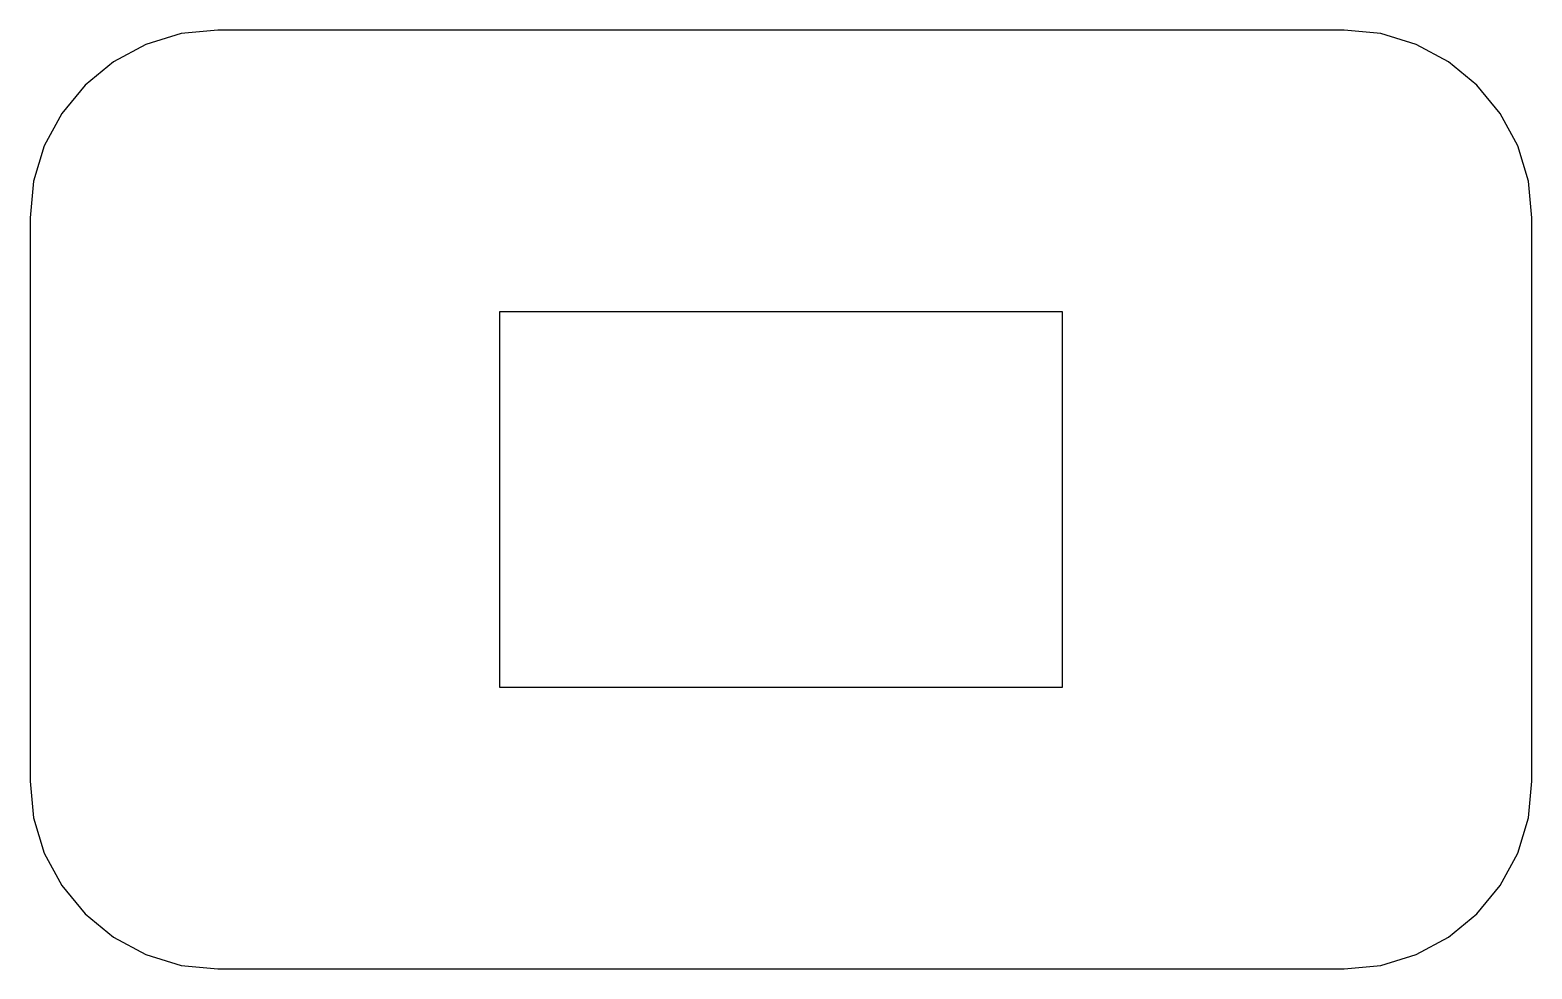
# Model space of a CAD drawing. Header units: millimetres. Extents: x 0 to 80, y 0 to 50.
import ezdxf

# ---------------------------------------------------------------- set-up
doc = ezdxf.new("R2010")
doc.units = ezdxf.units.MM
doc.layers.add('AUSSEN', color=1, linetype='CONTINUOUS')
doc.layers.add('INNEN', color=5, linetype='CONTINUOUS')

msp = doc.modelspace()

# ---------------------------------------------------------------- linework, layer by layer
at = {"layer": 'AUSSEN'}
msp.add_lwpolyline([(25, 15), (55, 15), (55, 35), (25, 35)], close=True, dxfattribs=at)
at = {"layer": 'INNEN'}
msp.add_lwpolyline([(70, 0), (71.9509, 0.1921), (73.8268, 0.7612), (75.5557, 1.6853), (77.0711, 2.9289), (78.3147, 4.4443), (79.2388, 6.1732), (79.8079, 8.0491), (80, 10), (80, 40), (79.8079, 41.9509), (79.2388, 43.8268), (78.3147, 45.5557), (77.0711, 47.0711), (75.5557, 48.3147), (73.8268, 49.2388), (71.9509, 49.8079), (70, 50), (10, 50), (8.0491, 49.8079), (6.1732, 49.2388), (4.4443, 48.3147), (2.9289, 47.0711), (1.6853, 45.5557), (0.7612, 43.8268), (0.1921, 41.9509), (0, 40), (0, 10), (0.1921, 8.0491), (0.7612, 6.1732), (1.6853, 4.4443), (2.9289, 2.9289), (4.4443, 1.6853), (6.1732, 0.7612), (8.0491, 0.1921), (10, 0)], close=True, dxfattribs=at)

doc.saveas('drawing.dxf')
